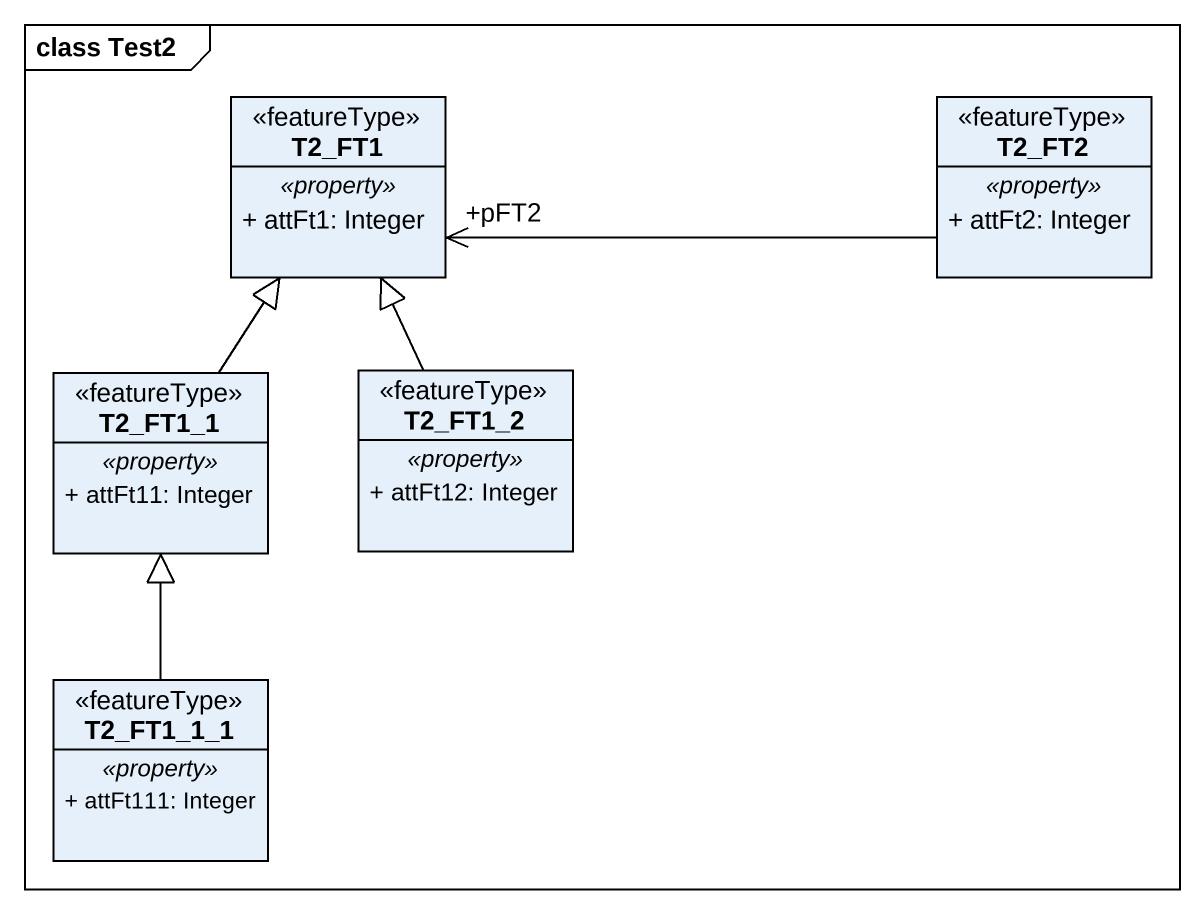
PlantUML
@startuml
mainframe class Test2
hide circle
hide empty members
skinparam classAttributeIconSize 0
class T2_FT1 <<featureType>> {
  .. <<property>> ..
  + attFt1: Integer
}
class T2_FT2 <<featureType>> {
  .. <<property>> ..
  + attFt2: Integer
}
class T2_FT1_1 <<featureType>> {
  .. <<property>> ..
  + attFt11: Integer
}
class T2_FT1_2 <<featureType>> {
  .. <<property>> ..
  + attFt12: Integer
}
class T2_FT1_1_1 <<featureType>> {
  .. <<property>> ..
  + attFt111: Integer
}
T2_FT2 -left-> "+pFT2" T2_FT1
T2_FT1_1 -up-|> T2_FT1
T2_FT1_2 -up-|> T2_FT1
T2_FT1_1_1 -up-|> T2_FT1_1
@enduml
